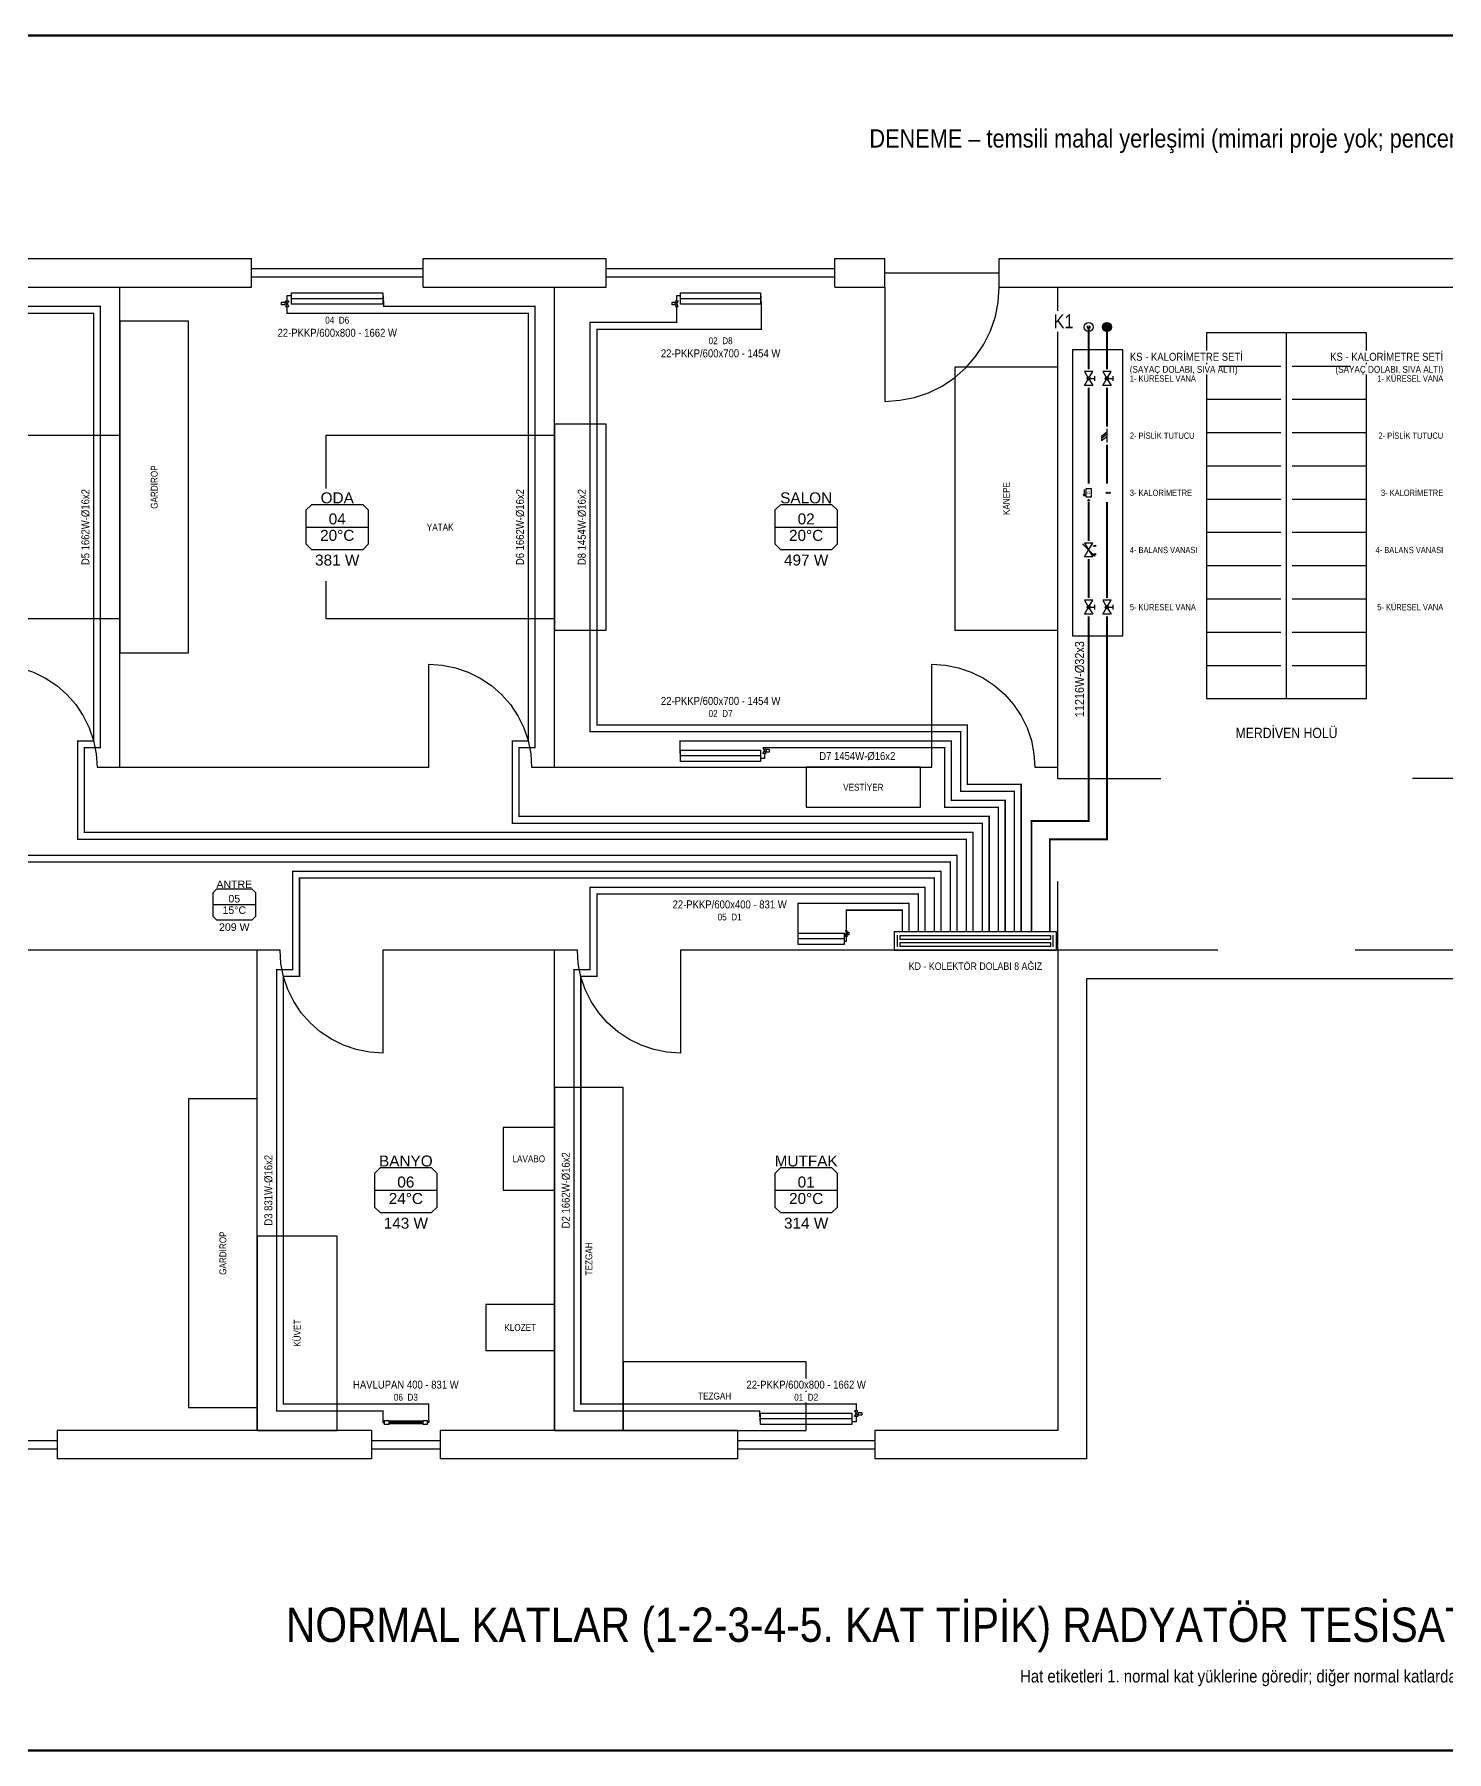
# Model space of a CAD drawing. Header units: centimetres. Extents: x -61 to 14522, y -12981 to 1521.
# Drawn here: x 4005 to 5240, y 19 to 1521 of the extents above; entities that cross this region are included whole.
import ezdxf
from ezdxf.enums import TextEntityAlignment as Align

# ---------------------------------------------------------------- set-up
doc = ezdxf.new("R2010")
doc.units = ezdxf.units.CM
doc.linetypes.add('DASHED', pattern=[1.524, 1.27, -0.254])
for name, color, linetype in [('ROTAS-BASLIK', 7, 'Continuous'), ('ROTAS-CIHAZ', 135, 'Continuous'), ('ROTAS-DENEME', 1, 'Continuous'), ('ROTAS-ISITMA-CAP', 41, 'Continuous'), ('ROTAS-ISITMA-DONUS', 30, 'DASHED'), ('ROTAS-ISITMA-GIDIS', 10, 'Continuous'), ('ROTAS-ISITMA-KOLEKTOR', 6, 'Continuous'), ('ROTAS-ISITMA-SEMBOL', 1, 'Continuous'), ('ROTAS-MAHAL', 2, 'Continuous'), ('ROTAS-MASKE', 7, 'Continuous'), ('ROTAS-MIMARI-PENCERE', 4, 'Continuous'), ('ROTAS-MIMARI-TEFRIS', 9, 'Continuous'), ('ROTAS-MIMARI-TEMSILI', 8, 'Continuous'), ('ROTAS-PAFTA', 7, 'Continuous'), ('ROTAS-RADYATOR', 2, 'Continuous'), ('ROTAS-YAZI', 7, 'Continuous')]:
    doc.layers.add(name, color=color, linetype=linetype)
doc.styles.add('ROTAS', font='arial.ttf')

# ---------------------------------------------------------------- blocks, each defined once
blk = doc.blocks.new('ROTAS-KOLEKTOR-DOLABI-8')
for p, q in [((3, 3), (3, 13)), ((139, 3), (139, 13))]:
    blk.add_line(p, q)
for points in [[(0, 0), (142, 0), (142, 16), (0, 16)], [(5, 9.5), (137, 9.5), (137, 12.5), (5, 12.5)], [(5, 3.5), (137, 3.5), (137, 6.5), (5, 6.5)]]:
    blk.add_lwpolyline(points, close=True)
blk = doc.blocks.new('ROTAS-RADYATOR-PLAN')
for points in [[(104.4, 7.3), (106.4, 7.3), (105.4, 6.2)], [(104.4, 5.1), (106.4, 5.1), (105.4, 6.2)]]:
    blk.add_hatch(color=7).paths.add_polyline_path(points)
for p, q in [((0, 7), (0, 2.5)), ((0, 2.5), (4.7, 2.5)), ((4.7, 5), (104.7, 5)), ((105.4, 3), (104.7, 3)), ((105.4, 5.1), (105.4, 3))]:
    blk.add_line(p, q)
for points in [[(-6, 8.3), (-2.5, 8.3), (-2.5, 10.7), (-6, 10.7)], [(-1.8, 12), (1.8, 12), (0, 9.5)], [(-1.8, 7), (1.8, 7), (0, 9.5)], [(4.7, 0), (104.7, 0), (104.7, 10), (4.7, 10)]]:
    blk.add_lwpolyline(points, close=True)
blk = doc.blocks.new('ROTAS-HAVLUPAN-PLAN')
for p, q in [((-4, 3), (-4, 1.5)), ((-4, 1.5), (-3, 1.5)), ((0, 2.4), (24, 2.4)), ((0, 1.5), (24, 1.5)), ((0, 0.6), (24, 0.6)), ((28, 1.5), (27, 1.5)), ((28, 3), (28, 1.5))]:
    blk.add_line(p, q)
for points in [[(-3, 0), (0, 0), (0, 3), (-3, 3)], [(24, 0), (27, 0), (27, 3), (24, 3)]]:
    blk.add_lwpolyline(points, close=True)
blk = doc.blocks.new('ROTAS-ISITMA-KOLON-PLAN')
blk.add_hatch(color=7).paths.add_polyline_path([(4, 8), (3.9, 9), (3.5, 10), (2.8, 10.8), (2, 11.5), (1, 11.9), (0, 12), (-1, 11.9), (-2, 11.5), (-2.8, 10.8), (-3.5, 10), (-3.9, 9), (-4, 8), (-3.9, 7), (-3.5, 6), (-2.8, 5.2), (-2, 4.5), (-1, 4.1), (0, 4), (1, 4.1), (2, 4.5), (2.8, 5.2), (3.5, 6), (3.9, 7)])
for centre, radius in [((0, 8), 4), ((0, -8), 4), ((0, -8), 1.2)]:
    blk.add_circle(centre, radius)
blk = doc.blocks.new('ROTAS-R-KURESEL-VANA')
blk.add_hatch(color=7).paths.add_polyline_path([(2.4, 0), (2.3, 0.6), (2.1, 1.2), (1.7, 1.7), (1.2, 2.1), (0.6, 2.3), (0, 2.4), (-0.6, 2.3), (-1.2, 2.1), (-1.7, 1.7), (-2.1, 1.2), (-2.3, 0.6), (-2.4, 0), (-2.3, -0.6), (-2.1, -1.2), (-1.7, -1.7), (-1.2, -2.1), (-0.6, -2.3), (0, -2.4), (0.6, -2.3), (1.2, -2.1), (1.7, -1.7), (2.1, -1.2), (2.3, -0.6)])
for p, q in [((-3.6, 8.4), (3.6, 8.4)), ((0, 2.4), (0, 8.4))]:
    blk.add_line(p, q)
for points in [[(-10, 6), (-10, -6), (0, 0)], [(10, 6), (10, -6), (0, 0)]]:
    blk.add_lwpolyline(points, close=True)
blk.add_circle((0, 0), 2.4)
at = {"style": 'ROTAS'}
blk.add_attdef('NO', text='', height=6, dxfattribs=at).set_placement((0, 11), align=Align.BOTTOM_CENTER)
blk = doc.blocks.new('ROTAS-R-PISLIK-TUTUCU')
for p, q in [((-10, 0), (10, 0)), ((-2, 0), (4, -8))]:
    blk.add_line(p, q)
blk.add_lwpolyline([(-5, 0), (1, -8), (7, -8), (1, 0)])
at = {"style": 'ROTAS'}
blk.add_attdef('NO', text='', height=6, dxfattribs=at).set_placement((0, 5), align=Align.BOTTOM_CENTER)
blk = doc.blocks.new('ROTAS-KALORIMETRE-SENSOR')
blk.add_hatch(color=7).paths.add_polyline_path([(1.2, 0), (1.2, 0.3), (1, 0.6), (0.8, 0.8), (0.6, 1), (0.3, 1.2), (0, 1.2), (-0.3, 1.2), (-0.6, 1), (-0.8, 0.8), (-1, 0.6), (-1.2, 0.3), (-1.2, 0), (-1.2, -0.3), (-1, -0.6), (-0.8, -0.8), (-0.6, -1), (-0.3, -1.2), (0, -1.2), (0.3, -1.2), (0.6, -1), (0.8, -0.8), (1, -0.6), (1.2, -0.3)])
for p, q in [((-1.6, 4), (1.6, 4)), ((0, 1.2), (0, 4))]:
    blk.add_line(p, q)
blk.add_circle((0, 0), 1.2)
at = {"style": 'ROTAS'}
blk.add_attdef('NO', text='', height=6, dxfattribs=at).set_placement((0, 6), align=Align.BOTTOM_CENTER)
blk = doc.blocks.new('ROTAS-R-KALORIMETRE-SAG')
blk.add_hatch(color=7).paths.add_polyline_path([(12.2, 0), (12.2, 0.3), (12, 0.6), (11.8, 0.8), (11.6, 1), (11.3, 1.2), (11, 1.2), (10.7, 1.2), (10.4, 1), (10.2, 0.8), (10, 0.6), (9.8, 0.3), (9.8, 0), (9.8, -0.3), (10, -0.6), (10.2, -0.8), (10.4, -1), (10.7, -1.2), (11, -1.2), (11.3, -1.2), (11.6, -1), (11.8, -0.8), (12, -0.6), (12.2, -0.3)])
blk.add_line((-5, -6.5), (5, -6.5))
blk.add_lwpolyline([(-6, -4), (6, -4), (6, 4), (-6, 4)], close=True)
blk.add_lwpolyline([(2, -5.5), (5, -6.5), (2, -7.5)])
blk.add_circle((11, 0), 1.2)
at = {"style": 'ROTAS'}
blk.add_text('Q', height=4, dxfattribs=at).set_placement((0, 0), align=Align.MIDDLE_CENTER)
blk.add_attdef('NO', text='', height=6, dxfattribs=at).set_placement((0, 7), align=Align.BOTTOM_CENTER)
blk = doc.blocks.new('ROTAS-BALANS-VANASI')
for p, q in [((-9, -9), (9, 9)), ((-6, 6), (-6, 8.4)), ((6, 6), (6, 8.4))]:
    blk.add_line(p, q)
for points in [[(-10, 6), (-10, -6), (0, 0)], [(10, 6), (10, -6), (0, 0)]]:
    blk.add_lwpolyline(points, close=True)
blk.add_lwpolyline([(5.6, 7.3), (9, 9), (7.3, 5.6)])
for centre in [(-6, 9.4), (6, 9.4)]:
    blk.add_circle(centre, 1)
at = {"style": 'ROTAS'}
blk.add_attdef('NO', text='', height=6, dxfattribs=at).set_placement((0, 12), align=Align.BOTTOM_CENTER)
blk = doc.blocks.new('ROTAS-MAHAL-ETIKET')
blk.add_line((-34.2, 0), (34.2, 0))
blk.add_lwpolyline([(-34.2, 18.4), (-34.2, -18.4), (-28.2, -24.4), (28.2, -24.4), (34.2, -18.4), (34.2, 18.4), (28.2, 24.4), (-28.2, 24.4)], close=True)
at = {"style": 'ROTAS'}
for tag, p in [('MAHAL_001', (0, 32)), ('NO_001', (0, 9)), ('DERECE_001', (0, -9)), ('ISIKAYBI_001', (0, -36)), ('ALAN', (0, -52))]:
    blk.add_attdef(tag, text='', height=12, dxfattribs=at).set_placement(p, align=Align.MIDDLE_CENTER)

msp = doc.modelspace()

# ---------------------------------------------------------------- linework, layer by layer
at = {"layer": 'ROTAS-CIHAZ'}
msp.add_lwpolyline([(4913, 995), (4957, 995), (4957, 1245), (4913, 1245)], close=True, dxfattribs=at)
at = {"layer": 'ROTAS-ISITMA-DONUS', "ltscale": 0.4}
for points, const_width in [([(4826, 736), (4826, 823), (4049, 823), (4049, 897), (4063, 897), (4063, 1283), (3930.6, 1283), (3930.6, 1287.7)], 1.2), ([(4840, 736), (4840, 837), (4429, 837), (4429, 897), (4443, 897), (4443, 1283), (4310.6, 1283), (4310.6, 1287.7)], 1.2), ([(4868, 736), (4868, 865), (4821, 865), (4821, 917), (4497, 917), (4497, 1263), (4640.7, 1263), (4640.7, 1287.7)], 1.2), ([(4927, 1265), (4927, 833), (4877, 833), (4877, 736)], 1.6), ([(4854, 736), (4854, 851), (4807, 851), (4807, 903), (4569.7, 903), (4569.7, 892.3)], 1.2), ([(4812, 736), (4812, 803), (3731, 803), (3731, 703), (3717, 703), (3717, 317), (3909.4, 317), (3909.4, 312.3)], 1.2), ([(4798, 736), (4798, 789), (4231, 789), (4231, 703), (4217, 703), (4217, 317), (4310, 317), (4310, 308.8)], 1.2), ([(4784, 736), (4784, 775), (4491, 775), (4491, 703), (4477, 703), (4477, 317), (4639.4, 317), (4639.4, 312.3)], 1.2), ([(4770, 736), (4770, 761), (4672.8, 761), (4672.8, 732.3)], 1.2)]:
    msp.add_lwpolyline(points, dxfattribs=dict(at, const_width=const_width))
at = {"layer": 'ROTAS-ISITMA-GIDIS'}
for points, const_width in [([(4820, 736), (4820, 817), (4043, 817), (4043, 903), (4057, 903), (4057, 1277), (3846.2, 1277), (3846.2, 1283)], 1.2), ([(4834, 736), (4834, 831), (4423, 831), (4423, 903), (4437, 903), (4437, 1277), (4226.2, 1277), (4226.2, 1283)], 1.2), ([(4862, 736), (4862, 859), (4815, 859), (4815, 911), (4491, 911), (4491, 1269), (4566.9, 1269), (4566.9, 1283)], 1.2), ([(4943, 1265), (4943, 817), (4893, 817), (4893, 736)], 1.6), ([(4848, 736), (4848, 845), (4801, 845), (4801, 897), (4643.5, 897), (4643.5, 897)], 1.2), ([(4806, 736), (4806, 797), (3737, 797), (3737, 697), (3723, 697), (3723, 323), (3993.8, 323), (3993.8, 317)], 1.2), ([(4792, 736), (4792, 783), (4237, 783), (4237, 697), (4223, 697), (4223, 323), (4350, 323), (4350, 308.8)], 1.2), ([(4778, 736), (4778, 769), (4497, 769), (4497, 697), (4483, 697), (4483, 323), (4723.8, 323), (4723.8, 317)], 1.2), ([(4764, 736), (4764, 755), (4715, 755), (4715, 737)], 1.2)]:
    msp.add_lwpolyline(points, dxfattribs=dict(at, const_width=const_width))
at = {"layer": 'ROTAS-MIMARI-PENCERE'}
for points in [[(4195, 1300), (4195, 1325)], [(4345, 1300), (4345, 1325)], [(4505.2, 1300), (4505.2, 1325)], [(4705.2, 1300), (4705.2, 1325)], [(4748.8, 1300), (4748.8, 1325)], [(4848.8, 1300), (4848.8, 1325)], [(4195, 1316.2), (4345, 1316.2)], [(4195, 1308.8), (4345, 1308.8)], [(4505.2, 1316.2), (4705.2, 1316.2)], [(4505.2, 1308.8), (4705.2, 1308.8)], [(4748.8, 1312.5), (4848.8, 1312.5)], [(3875, 291.2), (4025, 291.2)], [(4025, 300), (4025, 275)], [(4300, 300), (4300, 275)], [(4300, 291.2), (4360, 291.2)], [(4360, 300), (4360, 275)], [(4620, 300), (4620, 275)], [(4620, 291.2), (4740, 291.2)], [(4740, 300), (4740, 275)], [(3875, 283.8), (4025, 283.8)], [(4300, 283.8), (4360, 283.8)], [(4620, 283.8), (4740, 283.8)]]:
    msp.add_lwpolyline(points, dxfattribs=at)
at = {"layer": 'ROTAS-MIMARI-TEFRIS'}
for points in [[(4080, 980), (4140, 980), (4140, 1270), (4080, 1270)], [(4810, 1000), (4900, 1000), (4900, 1230), (4810, 1230)], [(4460, 1000), (4505, 1000), (4505, 1180), (4460, 1180)], [(3880, 1010), (4080, 1010), (4080, 1170), (3880, 1170)], [(4260, 1010), (4460, 1010), (4460, 1170), (4260, 1170)], [(4680, 845), (4780, 845), (4780, 880), (4680, 880)], [(4140, 320), (4200, 320), (4200, 590), (4140, 590)], [(4460, 300), (4520, 300), (4520, 600), (4460, 600)], [(4415, 510), (4460, 510), (4460, 565), (4415, 565)], [(4200, 300), (4270, 300), (4270, 470), (4200, 470)], [(4400, 370), (4460, 370), (4460, 410), (4400, 410)], [(4520, 300), (4680, 300), (4680, 360), (4520, 360)]]:
    msp.add_lwpolyline(points, close=True, dxfattribs=at)
at = {"layer": 'ROTAS-MIMARI-TEMSILI'}
for points in [[(3965, 1325), (4195, 1325)], [(4345, 1325), (4505.2, 1325)], [(4705.2, 1325), (4748.8, 1325)], [(4848.8, 1325), (5351.2, 1325)], [(3965, 1300), (4080, 1300)], [(4080, 1300), (4195, 1300)], [(4080, 880), (4080, 1300)], [(4345, 1300), (4460, 1300)], [(4460, 1300), (4505.2, 1300)], [(4460, 880), (4460, 1300)], [(4705.2, 1300), (4748.8, 1300)], [(4748.8, 1300), (4748.8, 1200)], [(4748.8, 1200), (4761.9, 1200.9), (4774.7, 1203.4), (4787.1, 1207.6), (4798.8, 1213.4), (4809.7, 1220.7), (4819.5, 1229.3), (4828.1, 1239.1), (4835.4, 1250), (4841.2, 1261.7), (4845.4, 1274.1), (4847.9, 1286.9), (4848.8, 1300)], [(4848.8, 1300), (4900, 1300)], [(4900, 1300), (5300, 1300)], [(4900, 880), (4900, 1300)], [(5100, 940), (5100, 1260)], [(5030, 1230.9), (5095, 1230.9)], [(5105, 1230.9), (5170, 1230.9)], [(5030, 1201.8), (5095, 1201.8)], [(5105, 1201.8), (5170, 1201.8)], [(5030, 1172.7), (5095, 1172.7)], [(5105, 1172.7), (5170, 1172.7)], [(5030, 1143.6), (5095, 1143.6)], [(5105, 1143.6), (5170, 1143.6)], [(5030, 1114.5), (5095, 1114.5)], [(5105, 1114.5), (5170, 1114.5)], [(5030, 1085.5), (5095, 1085.5)], [(5105, 1085.5), (5170, 1085.5)], [(5030, 1056.4), (5095, 1056.4)], [(5105, 1056.4), (5170, 1056.4)], [(5030, 1027.3), (5095, 1027.3)], [(5105, 1027.3), (5170, 1027.3)], [(5030, 998.2), (5095, 998.2)], [(5105, 998.2), (5170, 998.2)], [(3970, 970), (3981.7, 969.2), (3993.3, 966.9), (4004.4, 963.1), (4015, 957.9), (4024.8, 951.4), (4033.6, 943.6), (4041.4, 934.8), (4047.9, 925), (4053.1, 914.4), (4056.9, 903.3), (4059.2, 891.7), (4060, 880)], [(4350, 880), (4350, 970)], [(4350, 970), (4361.7, 969.2), (4373.3, 966.9), (4384.4, 963.1), (4395, 957.9), (4404.8, 951.4), (4413.6, 943.6), (4421.4, 934.8), (4427.9, 925), (4433.1, 914.4), (4436.9, 903.3), (4439.2, 891.7), (4440, 880)], [(4790, 880), (4790, 970)], [(4790, 970), (4801.7, 969.2), (4813.3, 966.9), (4824.4, 963.1), (4835, 957.9), (4844.8, 951.4), (4853.6, 943.6), (4861.4, 934.8), (4867.9, 925), (4873.1, 914.4), (4876.9, 903.3), (4879.2, 891.7), (4880, 880)], [(5030, 969.1), (5095, 969.1)], [(5105, 969.1), (5170, 969.1)], [(4060, 880), (4080, 880)], [(4080, 880), (4350, 880)], [(4440, 880), (4460, 880)], [(4460, 880), (4790, 880)], [(4880, 880), (4900, 880)], [(4900, 870), (4900, 880)], [(4900, 870), (4990, 870)], [(5300, 870), (5210, 870)], [(4900, 720), (4900, 780)], [(4200, 720), (3810, 720)], [(4200, 300), (4200, 720)], [(4220, 720), (4200, 720)], [(4310, 630), (4298.3, 630.8), (4286.7, 633.1), (4275.6, 636.9), (4265, 642.1), (4255.2, 648.6), (4246.4, 656.4), (4238.6, 665.2), (4232.1, 675), (4226.9, 685.6), (4223.1, 696.7), (4220.8, 708.3), (4220, 720)], [(4460, 720), (4310, 720)], [(4310, 720), (4310, 630)], [(4460, 300), (4460, 720)], [(4480, 720), (4460, 720)], [(4570, 630), (4558.3, 630.8), (4546.7, 633.1), (4535.6, 636.9), (4525, 642.1), (4515.2, 648.6), (4506.4, 656.4), (4498.6, 665.2), (4492.1, 675), (4486.9, 685.6), (4483.1, 696.7), (4480.8, 708.3), (4480, 720)], [(4900, 720), (4570, 720)], [(4570, 720), (4570, 630)], [(5040, 720), (4900, 720)], [(4900, 720), (4900, 300)], [(5300, 720), (5160, 720)], [(5460, 275), (5275, 275), (5275, 695), (4925, 695), (4925, 275)], [(4200, 300), (4025, 300)], [(4300, 300), (4200, 300)], [(4460, 300), (4360, 300)], [(4620, 300), (4460, 300)], [(4900, 300), (4740, 300)], [(4300, 275), (4025, 275)], [(4620, 275), (4360, 275)], [(4925, 275), (4740, 275)]]:
    msp.add_lwpolyline(points, dxfattribs=at)
msp.add_lwpolyline([(5030, 940), (5170, 940), (5170, 1260), (5030, 1260)], close=True, dxfattribs=at)

# ---------------------------------------------------------------- block references
at = {"layer": 'ROTAS-CIHAZ', "rotation": -90}
msp.add_blockref('ROTAS-ISITMA-KOLON-PLAN', (4935, 1265), dxfattribs=at)
at = {"layer": 'ROTAS-ISITMA-KOLEKTOR'}
msp.add_blockref('ROTAS-KOLEKTOR-DOLABI-8', (4757, 720), dxfattribs=at)
at = {"layer": 'ROTAS-RADYATOR', "rotation": -180}
for p, xscale in [((4226.2, 1295), -0.8), ((4566.9, 1295), -0.7)]:
    msp.add_blockref('ROTAS-RADYATOR-PLAN', p, dxfattribs=dict(at, xscale=xscale))
at = {"layer": 'ROTAS-RADYATOR'}
for p, xscale in [((4643.5, 885), -0.7), ((4715, 725), -0.4), ((4723.8, 305), -0.8)]:
    msp.add_blockref('ROTAS-RADYATOR-PLAN', p, dxfattribs=dict(at, xscale=xscale))
at = {"layer": 'ROTAS-RADYATOR', "xscale": -1.25, "yscale": 1.25}
msp.add_blockref('ROTAS-HAVLUPAN-PLAN', (4345, 305), dxfattribs=at)

# ---------------------------------------------------------------- texts
at = {"layer": 'ROTAS-MIMARI-TEFRIS', "color": 8, "style": 'ROTAS', "width": 0.85}
for s, p in [('GARDIROP', (4110, 1125)), ('KANEPE', (4855, 1115)), ('GARDIROP', (4170, 455)), ('TEZGAH', (4490, 450)), ('KÜVET', (4235, 385))]:
    msp.add_text(s, height=6, rotation=90, dxfattribs=at).set_placement(p, align=Align.MIDDLE_CENTER)
for s, p in [('YATAK', (4360, 1090)), ('VESTİYER', (4730, 862.5)), ('LAVABO', (4437.5, 537.5)), ('KLOZET', (4430, 390)), ('TEZGAH', (4600, 330))]:
    msp.add_text(s, height=6, dxfattribs=at).set_placement(p, align=Align.MIDDLE_CENTER)

# ---------------------------------------------------------------- wipeouts: each hides what was drawn before it
for points in [[(4737, 1418), (5455, 1418), (5455, 1442), (4737, 1442)], [(5188, 1165.9), (5235.6, 1165.9), (5235.6, 1174.1), (5188, 1174.1)], [(5193.6, 1115.9), (5235.6, 1115.9), (5235.6, 1124.1), (5193.6, 1124.1)], [(5188, 1065.9), (5235.6, 1065.9), (5235.6, 1074.1), (5188, 1074.1)], [(5190.8, 1015.9), (5235.6, 1015.9), (5235.6, 1024.1), (5190.8, 1024.1)], [(5065.7, 903.2), (5129.8, 903.2), (5129.8, 916.8), (5065.7, 916.8)], [(4358.2, 107.5), (5826.8, 107.5), (5826.8, 152.5), (4358.2, 152.5)], [(4858.9, 76.8), (5335.6, 76.8), (5335.6, 93.2), (4858.9, 93.2)]]:
    msp.add_wipeout(points).dxf.layer = 'ROTAS-MASKE'

# ---------------------------------------------------------------- next in the draw order: texts
at = {"layer": 'ROTAS-BASLIK', "style": 'ROTAS', "width": 0.85}
msp.add_text('NORMAL KATLAR (1-2-3-4-5. KAT TİPİK) RADYATÖR TESİSATI PLANI (KOLEKTÖRLÜ).........ÖLÇEK: 1 / 50', height=30, dxfattribs=at).set_placement((5100, 130), align=Align.MIDDLE_CENTER)
at = {"layer": 'ROTAS-CIHAZ', "style": 'ROTAS', "width": 0.85}
for s, p in [('2- PİSLİK TUTUCU', (5237, 1170)), ('3- KALORİMETRE', (5237, 1120)), ('4- BALANS VANASI', (5237, 1070)), ('5- KÜRESEL VANA', (5237, 1020))]:
    msp.add_text(s, height=5.5, dxfattribs=at).set_placement(p, align=Align.MIDDLE_RIGHT)
at = {"layer": 'ROTAS-DENEME', "style": 'ROTAS', "width": 0.85}
msp.add_text('DENEME – temsili mahal yerleşimi (mimari proje yok; pencere, kapı ve tefriş temsilîdir)', height=16, dxfattribs=at).set_placement((5100, 1430), align=Align.MIDDLE_CENTER)
at = {"layer": 'ROTAS-MIMARI-TEMSILI', "style": 'ROTAS', "width": 0.85}
msp.add_text('MERDİVEN HOLÜ', height=9, dxfattribs=at).set_placement((5100, 910), align=Align.MIDDLE_CENTER)
at = {"layer": 'ROTAS-YAZI', "style": 'ROTAS', "width": 0.85}
msp.add_text('Hat etiketleri 1. normal kat yüklerine göredir; diğer normal katlarda aynı yerleşim.', height=11, dxfattribs=at).set_placement((5100, 85), align=Align.MIDDLE_CENTER)

# ---------------------------------------------------------------- next in the draw order: wipeouts: each hides what was drawn before it
for points in [[(4892.9, 1261), (4911.1, 1261), (4911.1, 1279), (4892.9, 1279)], [(4223.7, 1254.8), (4312.8, 1254.8), (4312.8, 1265.2), (4223.7, 1265.2)], [(4558.9, 1236.8), (4648, 1236.8), (4648, 1247.2), (4558.9, 1247.2)], [(4961.2, 1233.8), (5039.7, 1233.8), (5039.7, 1244.2), (4961.2, 1244.2)], [(5156.8, 1233.8), (5235.2, 1233.8), (5235.2, 1244.2), (5156.8, 1244.2)], [(4936, 1212), (4950, 1212), (4950, 1228), (4936, 1228)], [(4936, 1162), (4950, 1162), (4950, 1178), (4936, 1178)], [(4961.6, 1165.9), (5009.3, 1165.9), (5009.3, 1174.1), (4961.6, 1174.1)], [(4936, 1112), (4950, 1112), (4950, 1128), (4936, 1128)], [(4055, 1061.5), (4055, 1115), (4044.5, 1115), (4044.5, 1061.5)], [(4298.8, 1042.8), (4298.8, 1123.6), (4241.2, 1123.6), (4241.2, 1042.8)], [(4435, 1061.5), (4435, 1115), (4424.5, 1115), (4424.5, 1061.5)], [(4489, 1061.5), (4489, 1115), (4478.5, 1115), (4478.5, 1061.5)], [(4708.8, 1042.8), (4708.8, 1123.6), (4651.2, 1123.6), (4651.2, 1042.8)], [(4961.6, 1115.9), (5003.6, 1115.9), (5003.6, 1124.1), (4961.6, 1124.1)], [(4920, 1062), (4934, 1062), (4934, 1078), (4920, 1078)], [(4961.6, 1065.9), (5009.3, 1065.9), (5009.3, 1074.1), (4961.6, 1074.1)], [(4936, 1012), (4950, 1012), (4950, 1028), (4936, 1028)], [(4961.6, 1015.9), (5006.5, 1015.9), (5006.5, 1024.1), (4961.6, 1024.1)], [(4925, 928.5), (4925, 981.5), (4913, 981.5), (4913, 928.5)], [(4558.9, 932.8), (4648, 932.8), (4648, 943.2), (4558.9, 943.2)], [(4696.3, 884.5), (4749.7, 884.5), (4749.7, 895), (4696.3, 895)], [(4199.8, 727.5), (4199.8, 783.1), (4160.2, 783.1), (4160.2, 727.5)], [(4568.6, 754.8), (4654.2, 754.8), (4654.2, 765.2), (4568.6, 765.2)], [(4780, 701.1), (4872.8, 701.1), (4872.8, 710.9), (4780, 710.9)], [(4358.8, 462.8), (4358.8, 543.6), (4301.2, 543.6), (4301.2, 462.8)], [(4708.8, 462.8), (4708.8, 543.6), (4651.2, 543.6), (4651.2, 462.8)], [(4215, 483.3), (4215, 533.2), (4204.5, 533.2), (4204.5, 483.3)], [(4475, 481.5), (4475, 535), (4464.5, 535), (4464.5, 481.5)], [(4290.8, 334.8), (4365.7, 334.8), (4365.7, 345.2), (4290.8, 345.2)], [(4633.7, 334.8), (4722.8, 334.8), (4722.8, 345.2), (4633.7, 345.2)]]:
    msp.add_wipeout(points).dxf.layer = 'ROTAS-MASKE'

# ---------------------------------------------------------------- next in the draw order: block references
at = {"layer": 'ROTAS-ISITMA-SEMBOL', "xscale": 0.6, "yscale": 0.6, "rotation": -90}
for name, p in [('ROTAS-R-KURESEL-VANA', (4943, 1220)), ('ROTAS-R-PISLIK-TUTUCU', (4943, 1170)), ('ROTAS-KALORIMETRE-SENSOR', (4943, 1120)), ('ROTAS-BALANS-VANASI', (4927, 1070)), ('ROTAS-R-KURESEL-VANA', (4943, 1020))]:
    msp.add_blockref(name, p, dxfattribs=at)
at = {"layer": 'ROTAS-MAHAL'}
ref = msp.add_blockref('ROTAS-MAHAL-ETIKET', (4270, 1090), dxfattribs=dict(at, xscale=0.8, yscale=0.8))
ref.add_attrib('MAHAL_001', 'ODA', dxfattribs={"height": 9.6, "style": 'ROTAS'}).set_placement((4270, 1115.6), align=Align.MIDDLE_CENTER)
ref.add_attrib('NO_001', '04', dxfattribs={"height": 9.6, "style": 'ROTAS'}).set_placement((4270, 1097.2), align=Align.MIDDLE_CENTER)
ref.add_attrib('DERECE_001', '20°C', dxfattribs={"height": 9.6, "style": 'ROTAS'}).set_placement((4270, 1082.8), align=Align.MIDDLE_CENTER)
ref.add_attrib('ISIKAYBI_001', '381 W', dxfattribs={"height": 9.6, "style": 'ROTAS'}).set_placement((4270, 1061.2), align=Align.MIDDLE_CENTER)
ref = msp.add_blockref('ROTAS-MAHAL-ETIKET', (4680, 1090), dxfattribs=dict(at, xscale=0.8, yscale=0.8))
ref.add_attrib('MAHAL_001', 'SALON', dxfattribs={"height": 9.6, "style": 'ROTAS'}).set_placement((4680, 1115.6), align=Align.MIDDLE_CENTER)
ref.add_attrib('NO_001', '02', dxfattribs={"height": 9.6, "style": 'ROTAS'}).set_placement((4680, 1097.2), align=Align.MIDDLE_CENTER)
ref.add_attrib('DERECE_001', '20°C', dxfattribs={"height": 9.6, "style": 'ROTAS'}).set_placement((4680, 1082.8), align=Align.MIDDLE_CENTER)
ref.add_attrib('ISIKAYBI_001', '497 W', dxfattribs={"height": 9.6, "style": 'ROTAS'}).set_placement((4680, 1061.2), align=Align.MIDDLE_CENTER)
ref = msp.add_blockref('ROTAS-MAHAL-ETIKET', (4180, 760), dxfattribs=dict(at, xscale=0.55, yscale=0.55))
ref.add_attrib('MAHAL_001', 'ANTRE', dxfattribs={"height": 6.6, "style": 'ROTAS'}).set_placement((4180, 777.6), align=Align.MIDDLE_CENTER)
ref.add_attrib('NO_001', '05', dxfattribs={"height": 6.6, "style": 'ROTAS'}).set_placement((4180, 765), align=Align.MIDDLE_CENTER)
ref.add_attrib('DERECE_001', '15°C', dxfattribs={"height": 6.6, "style": 'ROTAS'}).set_placement((4180, 755), align=Align.MIDDLE_CENTER)
ref.add_attrib('ISIKAYBI_001', '209 W', dxfattribs={"height": 6.6, "style": 'ROTAS'}).set_placement((4180, 740.2), align=Align.MIDDLE_CENTER)
ref = msp.add_blockref('ROTAS-MAHAL-ETIKET', (4330, 510), dxfattribs=dict(at, xscale=0.8, yscale=0.8))
ref.add_attrib('MAHAL_001', 'BANYO', dxfattribs={"height": 9.6, "style": 'ROTAS'}).set_placement((4330, 535.6), align=Align.MIDDLE_CENTER)
ref.add_attrib('NO_001', '06', dxfattribs={"height": 9.6, "style": 'ROTAS'}).set_placement((4330, 517.2), align=Align.MIDDLE_CENTER)
ref.add_attrib('DERECE_001', '24°C', dxfattribs={"height": 9.6, "style": 'ROTAS'}).set_placement((4330, 502.8), align=Align.MIDDLE_CENTER)
ref.add_attrib('ISIKAYBI_001', '143 W', dxfattribs={"height": 9.6, "style": 'ROTAS'}).set_placement((4330, 481.2), align=Align.MIDDLE_CENTER)
ref = msp.add_blockref('ROTAS-MAHAL-ETIKET', (4680, 510), dxfattribs=dict(at, xscale=0.8, yscale=0.8))
ref.add_attrib('MAHAL_001', 'MUTFAK', dxfattribs={"height": 9.6, "style": 'ROTAS'}).set_placement((4680, 535.6), align=Align.MIDDLE_CENTER)
ref.add_attrib('NO_001', '01', dxfattribs={"height": 9.6, "style": 'ROTAS'}).set_placement((4680, 517.2), align=Align.MIDDLE_CENTER)
ref.add_attrib('DERECE_001', '20°C', dxfattribs={"height": 9.6, "style": 'ROTAS'}).set_placement((4680, 502.8), align=Align.MIDDLE_CENTER)
ref.add_attrib('ISIKAYBI_001', '314 W', dxfattribs={"height": 9.6, "style": 'ROTAS'}).set_placement((4680, 481.2), align=Align.MIDDLE_CENTER)

# ---------------------------------------------------------------- next in the draw order: texts
at = {"layer": 'ROTAS-CIHAZ', "style": 'ROTAS', "width": 0.85}
msp.add_text('K1', height=12, dxfattribs=at).set_placement((4905, 1270), align=Align.MIDDLE_CENTER)
for s, height, p in [('KS - KALORİMETRE SETİ', 7, (4963, 1239)), ('2- PİSLİK TUTUCU', 5.5, (4963, 1170)), ('3- KALORİMETRE', 5.5, (4963, 1120)), ('4- BALANS VANASI', 5.5, (4963, 1070)), ('5- KÜRESEL VANA', 5.5, (4963, 1020))]:
    msp.add_text(s, height=height, dxfattribs=at).set_placement(p, align=Align.MIDDLE_LEFT)
msp.add_text('KS - KALORİMETRE SETİ', height=7, dxfattribs=at).set_placement((5237, 1239), align=Align.MIDDLE_RIGHT)
at = {"layer": 'ROTAS-ISITMA-CAP', "style": 'ROTAS', "width": 0.85}
for s, height, p in [('D5 1662W-Ø16x2', 7, (4049.8, 1090)), ('D6 1662W-Ø16x2', 7, (4429.8, 1090)), ('D8 1454W-Ø16x2', 7, (4483.8, 1090)), ('11216W-Ø32x3', 8, (4919, 957)), ('D2 1662W-Ø16x2', 7, (4469.8, 510)), ('D3 831W-Ø16x2', 7, (4209.8, 510))]:
    msp.add_text(s, height=height, rotation=90, dxfattribs=at).set_placement(p, align=Align.MIDDLE_CENTER)
msp.add_text('D7 1454W-Ø16x2', height=7, dxfattribs=at).set_placement((4724.7, 889.8), align=Align.MIDDLE_CENTER)
at = {"layer": 'ROTAS-ISITMA-KOLEKTOR', "style": 'ROTAS', "width": 0.85}
msp.add_text('KD - KOLEKTÖR DOLABI 8 AĞIZ', height=6.5, dxfattribs=at).set_placement((4828, 706), align=Align.MIDDLE_CENTER)
at = {"layer": 'ROTAS-RADYATOR', "style": 'ROTAS', "width": 0.85}
for s, p in [('22-PKKP/600x800 - 1662 W', (4270, 1260)), ('22-PKKP/600x700 - 1454 W', (4605.2, 1242)), ('22-PKKP/600x700 - 1454 W', (4605.2, 938)), ('22-PKKP/600x400 - 831 W', (4613.1, 760)), ('HAVLUPAN 400 - 831 W', (4330, 340)), ('22-PKKP/600x800 - 1662 W', (4680, 340))]:
    msp.add_text(s, height=7, dxfattribs=at).set_placement(p, align=Align.MIDDLE_CENTER)

# ---------------------------------------------------------------- next in the draw order: wipeouts: each hides what was drawn before it
msp.add_wipeout([(4920, 1112), (4934, 1112), (4934, 1128), (4920, 1128)]).dxf.layer = 'ROTAS-MASKE'

# ---------------------------------------------------------------- next in the draw order: block references
at = {"layer": 'ROTAS-ISITMA-SEMBOL', "xscale": 0.6, "yscale": 0.6, "rotation": -90}
msp.add_blockref('ROTAS-R-KALORIMETRE-SAG', (4927, 1120), dxfattribs=at)

# ---------------------------------------------------------------- next in the draw order: wipeouts: each hides what was drawn before it
for points in [[(4257.8, 1266.5), (4279.2, 1266.5), (4279.2, 1275.5), (4257.8, 1275.5)], [(4593, 1248.5), (4614.4, 1248.5), (4614.4, 1257.5), (4593, 1257.5)], [(4961.5, 1223.5), (5041, 1223.5), (5041, 1232.5), (4961.5, 1232.5)], [(5156, 1223.5), (5235.5, 1223.5), (5235.5, 1232.5), (5156, 1232.5)], [(4920, 1212), (4934, 1212), (4934, 1228), (4920, 1228)], [(4920, 1012), (4934, 1012), (4934, 1028), (4920, 1028)], [(4593, 922.5), (4614.4, 922.5), (4614.4, 931.5), (4593, 931.5)], [(4600.9, 744.5), (4622.3, 744.5), (4622.3, 753.5), (4600.9, 753.5)], [(4317.8, 324.5), (4339.2, 324.5), (4339.2, 333.5), (4317.8, 333.5)], [(4667.8, 324.5), (4689.2, 324.5), (4689.2, 333.5), (4667.8, 333.5)]]:
    msp.add_wipeout(points).dxf.layer = 'ROTAS-MASKE'

# ---------------------------------------------------------------- next in the draw order: block references
for p in [(4927, 1220), (4927, 1020)]:
    msp.add_blockref('ROTAS-R-KURESEL-VANA', p, dxfattribs=at)

# ---------------------------------------------------------------- next in the draw order: texts
at = {"layer": 'ROTAS-CIHAZ', "style": 'ROTAS', "width": 0.85}
msp.add_text('(SAYAÇ DOLABI, SIVA ALTI)', height=6, dxfattribs=at).set_placement((4963, 1228), align=Align.MIDDLE_LEFT)
msp.add_text('(SAYAÇ DOLABI, SIVA ALTI)', height=6, dxfattribs=at).set_placement((5237, 1228), align=Align.MIDDLE_RIGHT)
at = {"layer": 'ROTAS-RADYATOR', "style": 'ROTAS', "width": 0.85}
for s, p in [('04  D6', (4270, 1271)), ('02  D8', (4605.2, 1253)), ('02  D7', (4605.2, 927)), ('05  D1', (4613.1, 749)), ('06  D3', (4330, 329)), ('01  D2', (4680, 329))]:
    msp.add_text(s, height=6, dxfattribs=at).set_placement(p, align=Align.MIDDLE_CENTER)

# ---------------------------------------------------------------- next in the draw order: wipeouts: each hides what was drawn before it
for points in [[(4961.6, 1215.9), (5006.5, 1215.9), (5006.5, 1224.1), (4961.6, 1224.1)], [(5190.8, 1215.9), (5235.6, 1215.9), (5235.6, 1224.1), (5190.8, 1224.1)]]:
    msp.add_wipeout(points).dxf.layer = 'ROTAS-MASKE'

# ---------------------------------------------------------------- next in the draw order: linework, layer by layer
at = {"layer": 'ROTAS-PAFTA', "const_width": 2}
msp.add_lwpolyline([(3500, 20), (6700, 20), (6700, 1520), (3500, 1520)], close=True, dxfattribs=at)

# ---------------------------------------------------------------- next in the draw order: texts
at = {"layer": 'ROTAS-CIHAZ', "style": 'ROTAS', "width": 0.85}
msp.add_text('1- KÜRESEL VANA', height=5.5, dxfattribs=at).set_placement((4963, 1220), align=Align.MIDDLE_LEFT)
msp.add_text('1- KÜRESEL VANA', height=5.5, dxfattribs=at).set_placement((5237, 1220), align=Align.MIDDLE_RIGHT)

doc.saveas('drawing.dxf')
